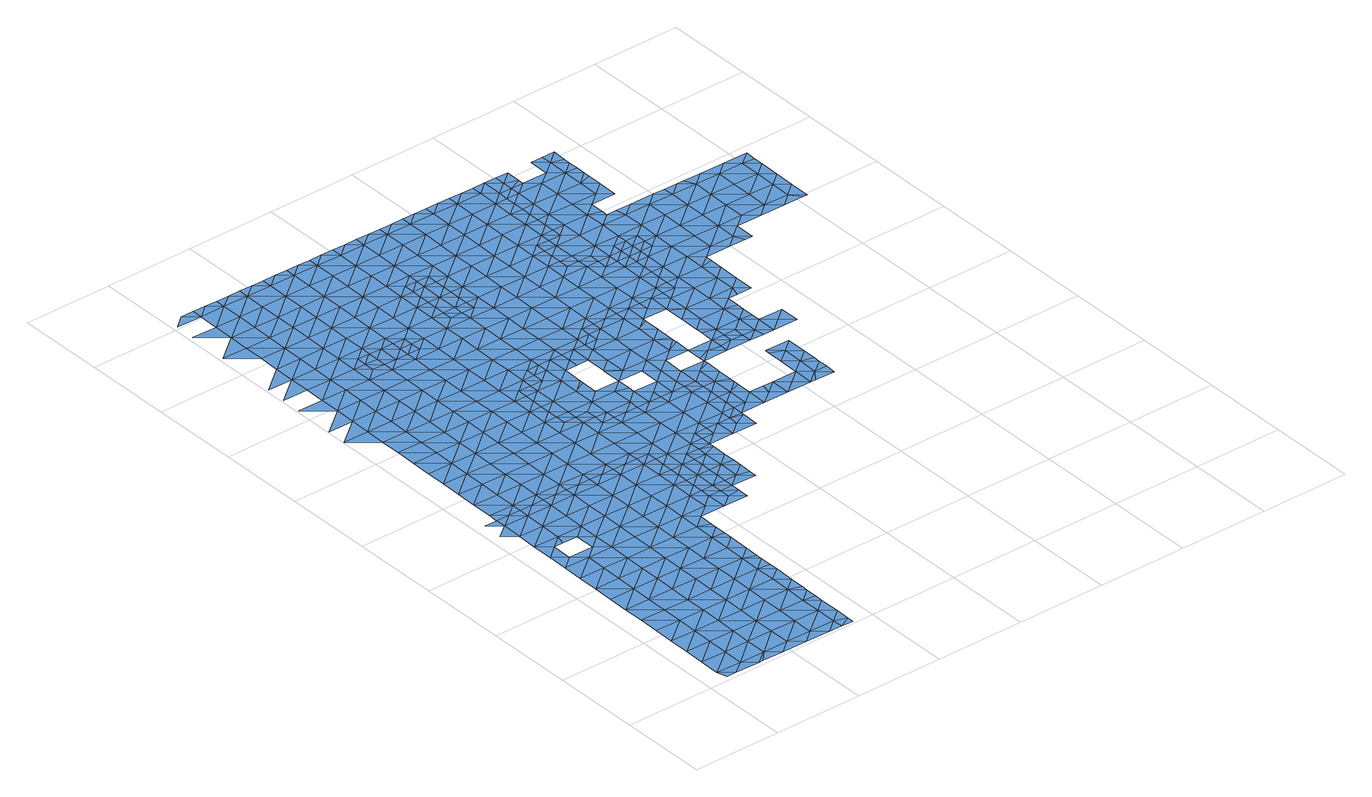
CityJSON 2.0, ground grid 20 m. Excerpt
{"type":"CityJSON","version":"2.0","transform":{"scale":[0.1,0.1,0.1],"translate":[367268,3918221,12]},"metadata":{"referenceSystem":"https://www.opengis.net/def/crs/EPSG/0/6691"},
"CityObjects":{
"waterbody1":{"type":"WaterBody","attributes":{"name":"9","class":"1140","function":"1","WaterBodyRiverFloodingRiskAttribute.description":"5","WaterBodyRiverFloodingRiskAttribute.rankOrg":"1","WaterBodyRiverFloodingRiskAttribute.adminType":"2","WaterBodyRiverFloodingRiskAttribute.scale":"L1"},"geometry":[{"type":"MultiSurface","lod":"1","boundaries":[[[0,1,2]],[[3,4,0]],[[5,3,0]],[[0,2,5]],[[6,7,4]],[[3,6,4]],[[8,9,7]],[[2,10,5]],[[6,8,7]],[[11,12,9]],[[13,3,5]],[[14,13,5]],[[15,14,10]],[[11,9,8]],[[5,10,14]],[[16,12,11]],[[17,6,3]],[[16,18,19]],[[18,16,11]],[[15,20,14]],[[17,3,13]],[[8,6,17]],[[21,11,8]],[[19,18,22]],[[23,19,24]],[[24,19,22]],[[25,23,24]],[[26,13,14]],[[27,8,17]],[[25,28,29]],[[30,26,14]],[[21,8,27]],[[14,20,30]],[[18,11,21]],[[31,17,13]],[[32,25,24]],[[33,34,29]],[[22,18,35]],[[34,36,37]],[[28,25,32]],[[35,18,21]],[[35,38,22]],[[22,39,24]],[[30,20,40]],[[31,13,26]],[[27,17,31]],[[41,21,27]],[[29,28,33]],[[42,37,43]],[[36,34,33]],[[37,36,43]],[[24,44,32]],[[45,46,47]],[[39,22,38]],[[48,27,31]],[[30,49,26]],[[32,50,28]],[[42,51,47]],[[52,53,45]],[[33,54,36]],[[41,27,48]],[[30,40,55]],[[35,21,41]],[[44,24,39]],[[42,43,56]],[[57,56,43]],[[47,58,45]],[[59,52,45]],[[31,26,49]],[[30,55,49]],[[33,28,50]],[[60,48,31]],[[51,42,56]],[[61,35,41]],[[51,58,47]],[[32,44,50]],[[38,35,62]],[[55,40,63]],[[62,35,61]],[[57,64,56]],[[65,31,49]],[[33,66,54]],[[67,41,48]],[[66,33,50]],[[39,38,68]],[[59,45,58]],[[60,31,65]],[[68,38,62]],[[69,61,41]],[[64,70,56]],[[55,71,49]],[[56,70,51]],[[54,72,64]],[[44,39,73]],[[74,59,58]],[[72,54,66]],[[67,48,60]],[[55,63,75]],[[73,39,68]],[[50,44,73]],[[49,71,65]],[[76,75,63]],[[50,77,66]],[[70,78,51]],[[79,74,58]],[[70,64,72]],[[69,41,67]],[[55,75,71]],[[78,80,51]],[[81,72,66]],[[65,82,60]],[[62,61,83]],[[50,73,77]],[[58,51,80]],[[84,82,65]],[[83,61,69]],[[68,62,83]],[[60,82,67]],[[65,71,84]],[[75,76,85]],[[86,71,75]],[[66,77,87]],[[79,58,80]],[[85,76,88]],[[86,75,85]],[[81,66,87]],[[81,89,72]],[[90,69,67]],[[68,83,91]],[[73,68,92]],[[70,72,89]],[[93,79,80]],[[94,71,86]],[[92,68,91]],[[77,73,92]],[[84,71,94]],[[95,67,82]],[[89,96,70]],[[97,83,69]],[[98,87,77]],[[99,80,78]],[[78,70,96]],[[84,100,82]],[[101,84,94]],[[90,67,95]],[[98,81,87]],[[100,84,101]],[[93,80,102]],[[100,103,82]],[[77,92,104]],[[103,105,82]],[[97,69,90]],[[91,83,97]],[[98,77,104]],[[95,82,105]],[[99,78,96]],[[80,99,102]],[[106,89,81]],[[98,107,81]],[[108,95,105]],[[90,95,108]],[[92,109,104]],[[91,97,110]],[[92,91,109]],[[89,111,96]],[[112,102,99]],[[90,113,97]],[[114,90,108]],[[106,111,89]],[[111,99,96]],[[91,110,109]],[[81,107,106]],[[90,114,113]],[[104,115,98]],[[116,112,99]],[[97,117,110]],[[97,113,118]],[[117,97,118]],[[119,107,98]],[[104,109,120]],[[117,121,110]],[[110,121,109]],[[104,120,115]],[[116,99,122]],[[107,123,106]],[[124,120,109]],[[99,111,122]],[[125,109,121]],[[98,115,119]],[[109,125,124]],[[124,126,120]],[[127,116,122]],[[120,128,115]],[[123,107,119]],[[129,122,111]],[[120,126,128]],[[111,106,130]],[[122,131,127]],[[106,123,130]],[[129,131,122]],[[115,128,132]],[[111,130,129]],[[119,115,133]],[[133,134,119]],[[115,132,133]],[[128,135,132]],[[123,119,134]],[[136,131,129]],[[130,123,134]],[[130,137,129]],[[135,138,132]],[[129,139,136]],[[133,132,138]],[[140,130,134]],[[137,139,129]],[[141,142,133]],[[133,142,134]],[[133,138,141]],[[130,140,137]],[[138,135,143]],[[144,145,134]],[[134,145,140]],[[144,134,142]],[[146,138,143]],[[147,139,137]],[[145,148,140]],[[143,135,149]],[[148,150,140]],[[140,150,137]],[[151,146,143]],[[137,152,147]],[[153,152,137]],[[151,143,149]],[[137,150,153]],[[154,146,151]]]}]},
"waterbody2":{"type":"WaterBody","attributes":{"name":"9","class":"1140","function":"1","WaterBodyRiverFloodingRiskAttribute.description":"5","WaterBodyRiverFloodingRiskAttribute.rankOrg":"2","WaterBodyRiverFloodingRiskAttribute.adminType":"2","WaterBodyRiverFloodingRiskAttribute.scale":"L1"},"geometry":[{"type":"MultiSurface","lod":"1","boundaries":[[[52,59,155]],[[155,156,157]],[[156,155,59]],[[156,59,74]],[[158,159,157]],[[157,156,158]],[[160,157,159]],[[74,79,156]],[[159,161,160]],[[162,160,161]],[[161,163,162]],[[164,156,79]],[[156,165,158]],[[166,162,163]],[[164,165,156]],[[167,166,163]],[[158,168,159]],[[163,169,167]],[[170,171,172]],[[164,79,93]],[[165,168,158]],[[168,161,159]],[[173,167,169]],[[170,172,174]],[[169,175,173]],[[93,102,164]],[[171,173,175]],[[176,174,177]],[[168,178,161]],[[161,179,163]],[[175,180,171]],[[178,179,161]],[[172,171,180]],[[164,181,165]],[[163,182,169]],[[180,183,172]],[[184,177,185]],[[186,181,164]],[[164,102,186]],[[179,182,163]],[[182,175,169]],[[183,187,172]],[[174,172,187]],[[102,112,186]],[[168,165,181]],[[188,180,175]],[[187,189,174]],[[181,190,168]],[[191,192,193]],[[182,188,175]],[[177,174,189]],[[112,116,186]],[[178,168,190]],[[189,194,177]],[[190,195,178]],[[196,193,197]],[[188,198,180]],[[180,199,183]],[[185,177,194]],[[179,178,195]],[[198,199,180]],[[200,181,186]],[[201,186,116]],[[195,202,179]],[[192,203,193]],[[179,204,182]],[[183,205,187]],[[192,185,203]],[[199,205,183]],[[206,190,181]],[[185,194,203]],[[182,207,188]],[[187,208,189]],[[201,116,127]],[[193,209,197]],[[210,211,212]],[[200,206,181]],[[206,195,190]],[[204,179,202]],[[186,201,200]],[[205,208,187]],[[208,194,189]],[[213,210,212]],[[214,211,197]],[[188,215,198]],[[193,203,216]],[[127,131,201]],[[217,202,195]],[[207,182,204]],[[218,203,194]],[[214,212,211]],[[193,216,209]],[[198,219,199]],[[220,221,213]],[[208,218,194]],[[222,200,201]],[[131,222,201]],[[215,188,207]],[[217,195,206]],[[223,204,202]],[[214,197,209]],[[212,224,213]],[[199,225,205]],[[218,226,203]],[[203,227,216]],[[228,229,230]],[[214,224,212]],[[231,223,202]],[[219,198,215]],[[231,202,217]],[[136,222,131]],[[226,227,203]],[[232,207,204]],[[222,233,200]],[[200,234,206]],[[235,209,216]],[[224,236,213]],[[233,234,200]],[[234,217,206]],[[237,228,230]],[[223,232,204]],[[232,215,207]],[[225,199,219]],[[208,205,225]],[[227,235,216]],[[225,238,208]],[[136,139,222]],[[220,213,239]],[[220,240,230]],[[241,237,230]],[[242,219,215]],[[218,243,226]],[[218,208,238]],[[214,209,235]],[[239,213,236]],[[234,244,217]],[[217,245,231]],[[214,246,224]],[[247,227,226]],[[139,248,222]],[[249,247,226]],[[222,248,233]],[[218,250,243]],[[249,226,243]],[[242,215,232]],[[251,246,214]],[[252,225,219]],[[231,253,223]],[[251,214,235]],[[220,239,240]],[[218,238,250]],[[138,146,141]],[[241,230,240]],[[224,254,236]],[[255,252,219]],[[252,238,225]],[[217,244,245]],[[147,248,139]],[[141,256,142]],[[223,253,232]],[[255,219,242]],[[248,257,233]],[[233,258,234]],[[259,243,250]],[[260,227,247]],[[141,146,256]],[[261,241,240]],[[262,250,238]],[[231,245,253]],[[260,263,227]],[[144,264,145]],[[232,265,242]],[[254,224,246]],[[264,142,256]],[[144,142,264]],[[234,266,244]],[[253,265,232]],[[146,154,256]],[[235,227,263]],[[244,267,245]],[[147,152,248]],[[239,236,268]],[[264,269,145]],[[240,270,261]],[[233,257,258]],[[247,271,260]],[[148,269,150]],[[259,250,272]],[[242,273,255]],[[154,274,256]],[[268,236,254]],[[275,264,256]],[[262,238,252]],[[148,145,269]],[[265,273,242]],[[276,246,251]],[[267,277,245]],[[251,235,278]],[[277,279,245]],[[245,279,253]],[[240,239,280]],[[244,266,267]],[[152,281,248]],[[275,256,274]],[[234,258,266]],[[271,282,260]],[[153,283,152]],[[280,239,268]],[[284,250,262]],[[240,280,270]],[[153,150,283]],[[235,263,278]],[[272,250,284]],[[273,285,255]],[[255,286,252]],[[279,287,253]],[[288,289,264]],[[264,289,269]],[[150,269,283]],[[257,248,281]],[[287,290,253]],[[264,275,288]],[[253,290,265]],[[283,281,152]],[[286,262,252]],[[257,291,258]],[[276,251,278]],[[276,292,246]],[[281,291,257]],[[293,283,269]],[[294,267,266]],[[295,263,260]],[[296,268,254]],[[290,297,265]],[[298,293,269]],[[299,272,284]],[[258,300,266]],[[254,246,292]],[[297,301,265]],[[269,289,298]],[[265,301,273]],[[302,270,280]],[[303,284,262]],[[304,294,266]],[[255,285,286]],[[260,282,305]],[[291,306,258]],[[300,304,266]],[[286,303,262]],[[307,299,284]],[[258,306,300]],[[280,308,302]],[[304,309,294]],[[310,281,283]],[[305,282,311]],[[301,312,273]],[[295,260,305]],[[278,263,295]],[[313,283,293]],[[296,254,292]],[[280,268,296]],[[314,307,284]],[[273,315,285]],[[278,316,276]],[[313,310,283]],[[296,317,280]],[[318,291,281]],[[311,319,305]],[[320,316,278]],[[314,284,303]],[[321,300,306]],[[322,312,301]],[[280,317,308]],[[320,278,295]],[[323,292,276]],[[285,324,286]],[[313,293,325]],[[310,318,281]],[[326,327,307]],[[328,295,305]],[[273,312,315]],[[316,323,276]],[[286,324,303]],[[306,329,321]],[[326,319,327]],[[328,305,319]],[[325,330,313]],[[306,291,318]],[[331,308,317]],[[322,332,312]],[[307,314,326]],[[285,315,324]],[[296,292,323]],[[333,314,303]],[[330,334,313]],[[324,335,303]],[[332,336,312]],[[334,337,313]],[[295,338,320]],[[328,319,326]],[[296,339,317]],[[306,340,329]],[[336,341,312]],[[312,341,315]],[[317,342,331]],[[310,313,337]],[[340,306,318]],[[343,338,295]],[[344,326,314]],[[343,295,328]],[[345,296,323]],[[341,346,315]],[[315,346,324]],[[303,335,333]],[[347,329,340]],[[317,339,342]],[[326,344,328]],[[316,348,323]],[[296,345,339]],[[316,320,348]],[[349,340,318]],[[310,337,350]],[[318,310,349]],[[324,351,335]],[[352,347,340]],[[314,333,344]],[[353,346,341]],[[320,338,348]],[[346,351,324]],[[354,345,323]],[[328,355,343]],[[337,356,350]],[[348,357,323]],[[358,342,339]],[[310,350,349]],[[359,352,340]],[[360,328,344]],[[351,361,335]],[[362,339,345]],[[343,363,338]],[[356,364,350]],[[339,365,358]],[[353,366,346]],[[355,328,360]],[[355,363,343]],[[354,323,357]],[[340,349,359]],[[333,367,344]],[[338,363,348]],[[333,335,367]],[[344,368,360]],[[369,349,350]],[[366,370,346]],[[346,370,351]],[[362,345,354]],[[335,361,367]],[[371,352,359]],[[339,362,365]],[[372,369,350]],[[350,364,372]],[[373,374,360]],[[360,374,355]],[[375,359,349]],[[373,360,368]],[[351,376,361]],[[368,344,377]],[[344,367,377]],[[372,364,378]],[[348,363,379]],[[357,348,380]],[[374,381,355]],[[382,363,355]],[[383,365,362]],[[370,366,384]],[[371,359,385]],[[381,382,355]],[[380,348,379]],[[377,386,368]],[[376,351,370]],[[354,387,362]],[[361,388,367]],[[354,357,387]],[[378,389,372]],[[384,390,370]],[[349,369,375]],[[391,392,363]],[[363,392,379]],[[393,389,378]],[[385,359,375]],[[391,363,382]],[[394,361,376]],[[367,388,377]],[[383,362,395]],[[357,380,387]],[[396,386,377]],[[389,397,372]],[[372,397,369]],[[390,398,370]],[[361,394,388]],[[399,385,375]],[[362,400,395]],[[392,401,379]],[[402,396,377]],[[400,362,387]],[[388,402,377]],[[403,404,369]],[[379,405,380]],[[369,397,403]],[[376,370,398]],[[406,394,376]],[[375,369,404]],[[407,399,375]],[[401,405,379]],[[408,395,400]],[[398,390,409]],[[375,404,407]],[[392,410,401]],[[387,380,405]],[[402,411,396]],[[399,407,412]],[[376,398,406]],[[411,413,414]],[[414,396,411]],[[415,408,400]],[[416,417,394]],[[409,418,398]],[[410,419,401]],[[388,417,402]],[[411,420,413]],[[421,387,405]],[[394,406,416]],[[388,394,417]],[[422,415,400]],[[423,413,420]],[[400,387,422]],[[418,409,424]],[[418,425,398]],[[426,423,420]],[[406,398,425]],[[419,427,401]],[[428,411,402]],[[401,427,405]],[[387,421,422]],[[429,419,430]],[[430,426,429]],[[426,420,429]],[[431,416,406]],[[432,402,417]],[[411,428,420]],[[429,427,419]],[[433,415,422]],[[431,417,416]],[[406,425,434]],[[402,432,428]],[[405,427,435]],[[421,405,436]],[[437,433,422]],[[434,425,438]],[[431,406,434]],[[439,432,417]],[[440,420,428]],[[441,427,429]],[[405,435,436]],[[429,420,442]],[[422,421,443]],[[438,444,434]],[[443,421,436]],[[420,440,442]],[[417,431,439]],[[437,422,443]],[[445,446,432]],[[444,447,434]],[[446,440,428]],[[441,429,442]],[[435,427,441]],[[448,431,434]],[[432,439,445]],[[428,432,446]],[[441,449,435]],[[450,437,443]],[[448,439,431]],[[451,443,436]],[[452,442,440]],[[436,435,451]],[[453,450,443]],[[447,444,454]],[[452,441,442]],[[434,447,448]],[[455,445,439]],[[435,449,451]],[[440,446,456]],[[454,457,447]],[[458,455,439]],[[452,440,456]],[[458,439,448]],[[443,459,453]],[[460,446,445]],[[461,449,441]],[[452,462,441]],[[443,451,459]],[[455,460,445]],[[457,463,447]],[[464,456,446]],[[465,453,459]],[[460,464,446]],[[461,441,462]],[[448,466,458]],[[448,447,466]],[[451,467,459]],[[451,449,467]],[[459,468,465]],[[457,469,463]],[[467,449,461]],[[447,463,466]],[[452,456,470]],[[467,471,459]],[[455,472,460]],[[469,473,463]],[[456,464,470]],[[474,461,462]],[[458,466,475]],[[455,458,476]],[[468,459,471]],[[462,452,477]],[[472,478,460]],[[478,479,460]],[[460,479,464]],[[455,476,472]],[[477,452,470]],[[480,466,463]],[[458,475,476]],[[481,463,473]],[[461,482,467]],[[483,468,471]],[[481,480,463]],[[484,485,464]],[[464,485,470]],[[464,479,484]],[[466,480,475]],[[486,481,473]],[[462,477,474]],[[487,472,476]],[[467,488,471]],[[475,489,476]],[[485,490,470]],[[483,471,491]],[[492,477,470]],[[493,487,476]],[[461,474,482]],[[486,494,481]],[[475,495,489]],[[476,489,493]],[[493,496,487]],[[488,467,482]],[[475,480,495]],[[494,497,481]],[[491,471,488]],[[497,498,481]],[[485,499,490]],[[492,470,490]],[[474,477,492]],[[480,481,498]],[[500,482,474]],[[501,489,495]],[[492,502,474]],[[503,491,488]],[[504,505,480]],[[504,480,498]],[[499,506,490]],[[500,488,482]],[[495,480,505]],[[507,501,495]],[[508,492,490]],[[488,509,503]],[[510,508,490]],[[495,505,511]],[[490,506,510]],[[507,495,511]],[[474,502,500]],[[512,513,492]],[[512,492,508]],[[488,514,509]],[[502,492,513]],[[514,488,500]],[[515,516,502]],[[502,513,515]],[[500,502,516]],[[517,509,514]],[[516,518,500]],[[518,519,500]],[[500,519,514]],[[514,520,517]],[[519,520,514]],[[521,522,519]],[[519,522,520]],[[523,520,522]],[[521,524,522]],[[521,525,524]],[[523,522,526]],[[526,522,524]]]}]},
"waterbody3":{"type":"WaterBody","attributes":{"name":"9","class":"1140","function":"1","WaterBodyRiverFloodingRiskAttribute.description":"5","WaterBodyRiverFloodingRiskAttribute.rankOrg":"1","WaterBodyRiverFloodingRiskAttribute.adminType":"2","WaterBodyRiverFloodingRiskAttribute.scale":"L1"},"geometry":[{"type":"MultiSurface","lod":"1","boundaries":[[[294,277,267]],[[277,527,279]],[[277,294,527]],[[527,528,279]],[[287,528,290]],[[287,279,528]],[[294,309,527]],[[528,529,290]],[[529,301,297]],[[297,290,529]],[[309,530,527]],[[527,530,528]],[[321,531,300]],[[531,309,304]],[[322,301,529]],[[304,300,531]],[[531,530,309]],[[530,532,528]],[[528,533,529]],[[529,332,322]],[[321,329,531]],[[533,332,529]],[[534,530,531]],[[329,534,531]],[[528,532,533]],[[532,530,535]],[[533,536,332]],[[336,332,536]],[[336,353,341]],[[329,347,534]],[[530,537,535]],[[538,532,535]],[[533,532,539]],[[353,336,536]],[[530,534,537]],[[539,532,538]],[[539,540,533]],[[347,352,534]],[[536,533,540]],[[536,366,353]],[[541,535,537]],[[542,534,352]],[[366,536,540]],[[537,534,542]],[[542,543,537]],[[543,541,537]],[[544,542,352]],[[371,544,352]],[[366,540,545]],[[540,546,545]],[[384,366,545]],[[371,385,544]],[[547,542,544]],[[546,548,545]],[[549,550,551]],[[545,390,384]],[[549,541,550]],[[390,545,548]],[[544,385,547]],[[552,551,550]],[[548,551,552]],[[550,541,553]],[[554,548,552]],[[547,385,555]],[[555,385,399]],[[390,548,554]],[[556,552,550]],[[389,557,397]],[[389,393,557]],[[558,550,553]],[[409,390,554]],[[559,547,555]],[[560,557,393]],[[553,547,559]],[[399,412,555]],[[558,556,550]],[[556,554,552]],[[403,397,561]],[[558,553,559]],[[397,557,561]],[[404,403,561]],[[409,554,424]],[[559,555,562]],[[563,412,407]],[[555,412,562]],[[407,404,563]],[[564,565,559]],[[404,561,563]],[[564,559,562]],[[561,557,566]],[[557,560,566]],[[558,559,565]],[[567,554,556]],[[424,554,567]],[[562,412,568]],[[561,569,563]],[[412,563,568]],[[570,561,566]],[[561,570,569]],[[566,560,571]],[[572,424,567]],[[418,424,572]],[[573,571,560]],[[563,574,568]],[[575,563,569]],[[425,418,572]],[[576,577,558]],[[577,567,556]],[[558,565,576]],[[574,563,575]],[[578,566,571]],[[556,558,577]],[[562,568,579]],[[438,425,572]],[[574,580,568]],[[581,572,567]],[[582,578,571]],[[579,568,580]],[[573,582,571]],[[572,444,438]],[[576,565,583]],[[567,577,584]],[[583,585,576]],[[585,586,576]],[[573,587,582]],[[577,576,586]],[[567,584,581]],[[444,572,581]],[[588,587,573]],[[589,577,586]],[[590,577,589]],[[584,577,590]],[[454,444,581]],[[590,591,584]],[[592,582,587]],[[581,584,593]],[[593,584,591]],[[581,457,454]],[[592,587,588]],[[581,593,457]],[[594,595,588]],[[595,592,588]],[[593,596,457]],[[597,592,595]],[[598,599,600]],[[593,601,596]],[[469,457,596]],[[602,592,597]],[[598,603,599]],[[595,594,604]],[[603,605,599]],[[604,606,595]],[[607,597,595]],[[608,609,610]],[[473,469,596]],[[608,602,609]],[[611,600,599]],[[606,607,595]],[[602,597,609]],[[612,600,611]],[[601,473,596]],[[605,613,599]],[[614,615,612]],[[616,609,597]],[[615,614,601]],[[614,612,611]],[[617,616,597]],[[617,597,607]],[[618,610,609]],[[619,473,601]],[[620,611,599]],[[614,619,601]],[[621,613,622]],[[623,599,613]],[[622,624,621]],[[618,609,616]],[[620,614,611]],[[624,625,621]],[[472,487,478]],[[486,473,619]],[[623,613,621]],[[478,626,479]],[[620,599,623]],[[625,627,621]],[[478,487,626]],[[620,628,614]],[[629,623,621]],[[627,629,621]],[[619,494,486]],[[484,630,485]],[[484,479,630]],[[479,626,630]],[[487,496,626]],[[619,614,631]],[[632,620,623]],[[499,485,630]],[[633,632,623]],[[631,614,628]],[[623,629,633]],[[634,629,627]],[[635,630,626]],[[496,635,626]],[[494,619,631]],[[636,628,620]],[[493,637,496]],[[493,489,637]],[[638,636,620]],[[638,620,632]],[[489,501,637]],[[499,630,506]],[[637,635,496]],[[639,494,631]],[[497,494,639]],[[634,627,640]],[[641,629,634]],[[498,497,639]],[[501,642,637]],[[506,630,643]],[[644,498,639]],[[630,635,643]],[[504,498,644]],[[505,504,644]],[[642,501,507]],[[641,634,640]],[[637,645,635]],[[628,636,646]],[[631,628,647]],[[645,637,642]],[[648,508,510]],[[511,505,649]],[[511,650,507]],[[648,506,643]],[[510,506,648]],[[636,651,646]],[[505,644,649]],[[647,628,646]],[[639,631,647]],[[645,652,635]],[[653,643,635]],[[650,511,649]],[[654,508,648]],[[512,508,654]],[[513,512,654]],[[646,651,655]],[[656,648,643]],[[639,647,657]],[[644,639,658]],[[659,647,646]],[[649,660,650]],[[515,513,661]],[[652,645,662]],[[659,646,655]],[[513,654,661]],[[516,515,661]],[[656,654,648]],[[639,657,658]],[[635,652,653]],[[663,660,649]],[[661,664,516]],[[649,644,663]],[[659,665,647]],[[647,665,657]],[[518,516,664]],[[518,521,519]],[[663,644,658]],[[662,666,652]],[[656,643,653]],[[667,658,657]],[[521,518,664]],[[668,667,657]],[[668,657,665]],[[669,653,652]],[[663,670,660]],[[671,654,656]],[[672,664,661]],[[673,670,666]],[[669,652,666]],[[673,660,670]],[[661,654,674]],[[675,656,653]],[[521,664,525]],[[654,671,674]],[[676,675,653]],[[669,676,653]],[[669,666,670]],[[663,658,677]],[[678,656,675]],[[658,667,677]],[[663,679,670]],[[671,656,680]],[[680,656,678]],[[661,674,672]],[[525,664,672]],[[680,681,671]],[[682,669,670]],[[671,681,674]],[[667,683,677]],[[663,677,679]],[[684,675,676]],[[685,672,674]],[[670,679,686]],[[676,687,684]],[[669,688,676]],[[681,689,674]],[[525,672,690]],[[682,688,669]],[[670,686,682]],[[691,677,683]],[[677,692,679]],[[685,690,672]],[[680,693,681]],[[691,692,677]],[[676,688,687]],[[674,689,685]],[[694,689,681]],[[686,679,692]],[[691,683,695]],[[694,681,693]],[[696,682,686]],[[690,697,698]],[[688,699,687]],[[700,696,686]],[[696,688,682]],[[690,685,697]],[[701,702,689]],[[701,689,694]],[[703,691,695]],[[685,689,702]],[[686,692,700]],[[703,704,691]],[[705,698,697]],[[702,706,685]],[[707,697,685]],[[691,704,692]],[[706,707,685]],[[696,708,688]],[[709,705,697]],[[710,709,697]],[[704,711,692]],[[710,697,707]],[[699,688,708]],[[700,692,712]],[[700,713,696]],[[714,699,708]],[[715,711,704]],[[712,692,711]],[[712,713,700]],[[696,716,708]],[[713,716,696]],[[714,708,717]],[[708,716,717]],[[715,718,711]],[[711,718,712]],[[717,716,719]],[[713,712,720]],[[720,712,718]],[[715,721,718]],[[720,722,713]],[[713,723,716]],[[719,716,724]],[[722,723,713]],[[724,716,723]],[[718,725,720]],[[718,721,726]],[[720,727,722]],[[723,728,724]],[[725,727,720]],[[727,723,722]],[[718,726,725]],[[721,729,726]],[[727,730,723]],[[726,729,731]],[[731,732,726]],[[726,732,725]],[[728,723,730]],[[733,727,725]],[[725,732,733]],[[734,730,727]],[[730,735,728]],[[733,734,727]],[[736,730,734]],[[730,736,735]]]}]},
"waterbody4":{"type":"WaterBody","attributes":{"name":"9","class":"1140","function":"1","WaterBodyRiverFloodingRiskAttribute.description":"5","WaterBodyRiverFloodingRiskAttribute.rankOrg":"1","WaterBodyRiverFloodingRiskAttribute.adminType":"2","WaterBodyRiverFloodingRiskAttribute.scale":"L1"},"geometry":[{"type":"MultiSurface","lod":"1","boundaries":[[[249,259,737]],[[271,249,737]],[[271,247,249]],[[311,282,738]],[[282,272,738]],[[737,272,282]],[[738,272,299]],[[299,327,738]],[[243,259,249]],[[327,299,307]],[[259,272,737]],[[319,311,738]],[[319,738,327]],[[271,737,282]]]}]},
"waterbody5":{"type":"WaterBody","attributes":{"name":"9","class":"1140","function":"1","WaterBodyRiverFloodingRiskAttribute.description":"5","WaterBodyRiverFloodingRiskAttribute.rankOrg":"1","WaterBodyRiverFloodingRiskAttribute.adminType":"2","WaterBodyRiverFloodingRiskAttribute.scale":"L1"},"geometry":[{"type":"MultiSurface","lod":"1","boundaries":[[[739,740,741]],[[741,740,742]],[[743,330,325]],[[740,275,274]],[[298,289,744]],[[325,293,744]],[[745,746,747]],[[275,740,747]],[[740,154,742]],[[288,275,747]],[[288,747,289]],[[289,747,744]],[[274,154,740]],[[744,747,746]],[[746,743,744]],[[744,743,325]],[[293,298,744]],[[739,745,747]],[[739,747,740]]]}]},
"waterbody6":{"type":"WaterBody","attributes":{"name":"9","class":"1140","function":"1","WaterBodyRiverFloodingRiskAttribute.description":"5","WaterBodyRiverFloodingRiskAttribute.rankOrg":"1","WaterBodyRiverFloodingRiskAttribute.adminType":"2","WaterBodyRiverFloodingRiskAttribute.scale":"L1"},"geometry":[{"type":"MultiSurface","lod":"1","boundaries":[[[356,337,748]],[[334,748,337]],[[749,748,330]],[[749,364,748]],[[750,751,749]],[[750,752,751]],[[334,330,748]],[[752,393,378]],[[364,749,751]],[[378,364,751]],[[356,748,364]],[[751,752,378]]]}]},
"waterbody7":{"type":"WaterBody","attributes":{"name":"9","class":"1140","function":"1","WaterBodyRiverFloodingRiskAttribute.description":"5","WaterBodyRiverFloodingRiskAttribute.rankOrg":"1","WaterBodyRiverFloodingRiskAttribute.adminType":"2","WaterBodyRiverFloodingRiskAttribute.scale":"L1"},"geometry":[{"type":"MultiSurface","lod":"1","boundaries":[[[413,753,754]],[[414,413,754]],[[396,414,754]],[[386,396,754]],[[419,410,755]],[[410,391,755]],[[391,410,392]],[[423,753,413]],[[755,753,426]],[[373,386,754]],[[430,419,755]],[[391,382,755]],[[754,753,374]],[[368,386,373]],[[373,754,374]],[[381,374,753]],[[753,382,381]],[[755,382,753]],[[755,426,430]],[[423,426,753]]]}]},
"waterbody8":{"type":"WaterBody","attributes":{"name":"9","class":"1140","function":"1","WaterBodyRiverFloodingRiskAttribute.description":"5","WaterBodyRiverFloodingRiskAttribute.rankOrg":"1","WaterBodyRiverFloodingRiskAttribute.adminType":"2","WaterBodyRiverFloodingRiskAttribute.scale":"L1"},"geometry":[{"type":"MultiSurface","lod":"1","boundaries":[[[583,756,603]],[[579,756,757]],[[756,758,603]],[[756,579,759]],[[759,758,756]],[[757,756,583]]]}]},
"waterbody9":{"type":"WaterBody","attributes":{"name":"9","class":"1140","function":"1","WaterBodyRiverFloodingRiskAttribute.description":"5","WaterBodyRiverFloodingRiskAttribute.rankOrg":"2","WaterBodyRiverFloodingRiskAttribute.adminType":"2","WaterBodyRiverFloodingRiskAttribute.scale":"L1"},"geometry":[{"type":"MultiSurface","lod":"1","boundaries":[[[605,603,760]],[[613,605,622]],[[605,760,622]],[[760,624,622]],[[759,624,760]],[[758,759,760]],[[758,760,603]]]}]},
"waterbody10":{"type":"WaterBody","attributes":{"name":"9","class":"1140","function":"1","WaterBodyRiverFloodingRiskAttribute.description":"5","WaterBodyRiverFloodingRiskAttribute.rankOrg":"2","WaterBodyRiverFloodingRiskAttribute.adminType":"2","WaterBodyRiverFloodingRiskAttribute.scale":"L1"},"geometry":[{"type":"MultiSurface","lod":"1","boundaries":[[[642,507,761]],[[761,507,650]],[[660,673,650]],[[673,666,761]],[[761,666,662]],[[662,642,761]],[[642,662,645]],[[650,673,761]]]}]}
},
"vertices":[
[44,34,5],[51,11,5],[72,11,5],[102,79,5],[45,80,5],[101,33,5],[102,126,5],[46,127,5],[103,172,5],[46,173,5],[129,10,5],[104,218,5],[47,219,5],[158,79,5],[158,32,5],[138,10,5],[48,265,5],[159,125,5],[104,264,5],[48,311,5],[186,9,5],[161,217,5],[105,311,5],[49,358,5],[106,357,5],[50,404,5],[215,78,5],[160,171,5],[107,449,5],[50,450,5],[215,32,5],[216,124,5],[107,403,5],[108,495,5],[51,496,5],[161,263,5],[80,519,5],[52,542,5],[162,310,5],[163,356,5],[243,8,5],[217,216,5],[52,589,5],[81,565,5],[163,402,5],[54,681,5],[25,658,5],[53,635,5],[217,170,5],[272,77,5],[164,448,5],[110,634,5],[54,704,5],[26,705,5],[137,518,5],[271,31,5],[109,588,5],[102,565,5],[111,680,5],[83,704,5],[273,169,5],[218,263,5],[219,309,5],[299,7,5],[137,564,5],[273,123,5],[165,495,5],[274,216,5],[219,355,5],[275,262,5],[166,587,5],[329,76,5],[165,541,5],[220,401,5],[111,703,5],[328,30,5],[330,7,5],[221,448,5],[167,633,5],[139,703,5],[167,679,5],[222,540,5],[330,169,5],[275,308,5],[329,122,5],[356,20,5],[357,53,5],[221,494,5],[356,6,5],[223,586,5],[331,261,5],[276,354,5],[277,400,5],[168,703,5],[357,99,5],[331,215,5],[223,632,5],[332,307,5],[278,493,5],[224,679,5],[358,145,5],[358,118,5],[196,702,5],[358,159,5],[277,447,5],[359,191,5],[280,585,5],[279,539,5],[360,237,5],[334,400,5],[333,353,5],[280,632,5],[224,702,5],[360,284,5],[360,257,5],[335,492,5],[253,701,5],[361,330,5],[360,297,5],[336,538,5],[334,446,5],[362,376,5],[281,678,5],[336,584,5],[362,422,5],[362,396,5],[362,436,5],[281,701,5],[363,469,5],[338,677,5],[337,631,5],[310,700,5],[392,491,5],[392,537,5],[393,584,5],[420,468,5],[338,700,5],[394,676,5],[420,514,5],[366,700,5],[394,630,5],[421,537,5],[421,560,5],[448,490,5],[421,583,5],[422,606,5],[449,513,5],[395,699,5],[422,629,5],[476,467,5],[422,653,5],[477,493,5],[423,699,5],[423,676,5],[477,513,5],
[55,727,5],[111,726,5],[55,774,5],[112,773,5],[113,819,5],[56,820,5],[113,865,5],[57,866,5],[114,911,5],[168,726,5],[169,772,5],[57,912,5],[58,958,5],[169,818,5],[115,958,5],[3,1098,5],[59,1051,5],[60,1097,5],[59,1005,5],[61,1143,5],[115,1004,5],[4,1144,5],[61,1189,5],[170,864,5],[171,910,5],[116,1050,5],[225,771,5],[171,957,5],[117,1096,5],[5,1237,5],[62,1236,5],[225,725,5],[117,1142,5],[172,1003,5],[118,1189,5],[226,817,5],[6,1283,5],[63,1282,5],[63,1328,5],[119,1235,5],[227,863,5],[7,1329,5],[64,1374,5],[173,1049,5],[174,1095,5],[282,770,5],[282,724,5],[228,910,5],[119,1281,5],[228,956,5],[174,1142,5],[283,816,5],[229,1002,5],[175,1188,5],[121,1373,5],[9,1468,5],[65,1421,5],[65,1467,5],[66,1513,5],[122,1420,5],[230,1048,5],[120,1327,5],[284,863,5],[176,1234,5],[230,1095,5],[67,1559,5],[10,1560,5],[338,723,5],[285,955,5],[122,1466,5],[231,1141,5],[176,1280,5],[177,1326,5],[39,1629,5],[11,1606,5],[68,1605,5],[284,909,5],[286,1001,5],[339,769,5],[340,816,5],[178,1373,5],[123,1512,5],[68,1629,5],[232,1187,5],[124,1558,5],[124,1605,5],[96,1628,5],[286,1047,5],[204,1257,5],[340,862,5],[341,908,5],[179,1465,5],[205,1303,5],[395,722,5],[205,1280,5],[232,1233,5],[178,1419,5],[288,1140,5],[342,954,5],[180,1511,5],[287,1094,5],[449,537,5],[396,768,5],[396,815,5],[233,1256,5],[234,1326,5],[125,1628,5],[288,1186,5],[234,1372,5],[450,583,5],[342,1000,5],[397,861,5],[369,884,5],[180,1558,5],[450,629,5],[153,1627,5],[233,1302,5],[261,1256,5],[343,1047,5],[478,536,5],[478,559,5],[236,1464,5],[369,908,5],[235,1418,5],[370,931,5],[181,1604,5],[452,721,5],[262,1302,5],[451,675,5],[289,1232,5],[344,1093,5],[344,1139,5],[370,954,5],[478,582,5],[479,605,5],[370,977,5],[453,768,5],[236,1510,5],[479,652,5],[397,884,5],[291,1371,5],[237,1557,5],[371,1000,5],[479,629,5],[289,1255,5],[425,837,5],[371,1023,5],[181,1627,5],[345,1185,5],[426,861,5],[290,1325,5],[453,814,5],[318,1255,5],[210,1626,5],[426,884,5],[509,721,5],[290,1302,5],[400,1046,5],[508,674,5],[346,1231,5],[401,1092,5],[293,1463,5],[238,1603,5],[509,767,5],[318,1301,5],[292,1417,5],[454,837,5],[400,1023,5],[293,1510,5],[401,1138,5],[508,651,5],[347,1278,5],[318,1278,5],[347,1324,5],[482,837,5],[536,651,5],[238,1626,5],[428,1022,5],[403,1231,5],[536,674,5],[402,1184,5],[428,1045,5],[537,697,5],[349,1416,5],[295,1602,5],[510,813,5],[429,1068,5],[267,1626,5],[348,1370,5],[403,1277,5],[294,1556,5],[457,1091,5],[510,836,5],[349,1463,5],[566,766,5],[565,720,5],[458,1137,5],[539,836,5],[457,1068,5],[351,1555,5],[405,1369,5],[565,697,5],[350,1509,5],[295,1625,5],[567,812,5],[404,1323,5],[459,1184,5],[351,1601,5],[405,1416,5],[593,696,5],[323,1625,5],[485,1068,5],[459,1230,5],[432,1300,5],[623,765,5],[514,1090,5],[567,835,5],[622,719,5],[432,1323,5],[433,1346,5],[623,811,5],[515,1137,5],[460,1276,5],[622,696,5],[406,1462,5],[407,1508,5],[433,1369,5],[433,1392,5],[352,1624,5],[514,1067,5],[595,835,5],[460,1299,5],[407,1554,5],[516,1229,5],[651,719,5],[542,1067,5],[434,1415,5],[434,1438,5],[650,695,5],[515,1183,5],[380,1624,5],[489,1299,5],[651,742,5],[571,1089,5],[624,834,5],[408,1600,5],[463,1461,5],[517,1275,5],[651,765,5],[652,788,5],[463,1507,5],[572,1136,5],[652,811,5],[408,1623,5],[570,1066,5],[462,1438,5],[517,1321,5],[652,834,5],[489,1345,5],[489,1322,5],[437,1623,5],[572,1182,5],[573,1228,5],[599,1089,5],[491,1437,5],[518,1368,5],[464,1553,5],[465,1600,5],[490,1368,5],[599,1066,5],[600,1112,5],[490,1391,5],[520,1460,5],[574,1321,5],[519,1414,5],[490,1414,5],[629,1181,5],[574,1274,5],[465,1623,5],[628,1135,5],[520,1506,5],[521,1552,5],[494,1622,5],[628,1112,5],[630,1227,5],[575,1367,5],[576,1459,5],[576,1413,5],[522,1599,5],[656,1111,5],[630,1274,5],[631,1320,5],[685,1134,5],[686,1180,5],[577,1505,5],[522,1622,5],[578,1552,5],[632,1412,5],[550,1621,5],[685,1111,5],[687,1273,5],[632,1366,5],[713,1110,5],[686,1226,5],[578,1598,5],[688,1319,5],[634,1505,5],[633,1458,5],[742,1133,5],[688,1365,5],[579,1621,5],[742,1179,5],[634,1551,5],[607,1621,5],[741,1110,5],[689,1411,5],[635,1597,5],[716,1295,5],[770,1110,5],[691,1504,5],[743,1226,5],[744,1272,5],[690,1458,5],[716,1318,5],[716,1342,5],[799,1179,5],[799,1132,5],[691,1550,5],[635,1620,5],[717,1365,5],[717,1388,5],[798,1109,5],[744,1295,5],[692,1596,5],[772,1248,5],[746,1410,5],[664,1620,5],[747,1457,5],[772,1271,5],[827,1109,5],[800,1225,5],[773,1295,5],[827,1132,5],[827,1155,5],[746,1387,5],[748,1549,5],[800,1248,5],[747,1503,5],[692,1619,5],[828,1178,5],[828,1201,5],[774,1387,5],[829,1247,5],[775,1433,5],[721,1619,5],[774,1410,5],[828,1224,5],[775,1456,5],[775,1479,5],[749,1595,5],[776,1502,5],[776,1526,5],[749,1618,5],[776,1549,5],[777,1572,5],[777,1618,5],[805,1571,5],[805,1594,5],[806,1618,5],[834,1584,5],[833,1571,5],[834,1617,5],
[398,907,5],[399,953,5],[399,1000,5],[455,906,5],[454,860,5],[455,953,5],[456,999,5],[511,859,5],[483,929,5],[457,1045,5],[511,905,5],[484,967,5],[484,975,5],[485,1021,5],[540,928,5],[539,882,5],[540,897,5],[567,858,5],[513,1044,5],[513,1021,5],[596,881,5],[541,1021,5],[541,971,5],[569,951,5],[541,974,5],[569,997,5],[597,927,5],[570,1043,5],[624,858,5],[626,996,5],[679,718,5],[626,950,5],[625,904,5],[707,695,5],[680,764,5],[653,880,5],[680,811,5],[653,881,5],[654,926,5],[708,741,5],[627,1042,5],[681,857,5],[708,787,5],[708,775,5],[736,717,5],[628,1089,5],[764,694,5],[709,833,5],[708,799,5],[682,949,5],[683,995,5],[741,740,5],[710,879,5],[710,869,5],[684,1088,5],[764,740,5],[710,926,5],[684,1042,5],[711,962,5],[711,972,5],[792,716,5],[820,693,5],[711,981,5],[712,1018,5],[712,1056,5],[821,739,5],[712,1064,5],[831,693,5],[849,716,5],[741,1087,5],[850,762,5],[768,957,5],[796,947,5],[768,971,5],[769,1063,5],[822,785,5],[767,925,5],[877,692,5],[795,924,5],[878,716,5],[878,738,5],[822,821,5],[851,808,5],[823,832,5],[797,994,5],[768,1017,5],[824,924,5],[797,1040,5],[769,1056,5],[879,784,5],[878,754,5],[879,831,5],[798,1086,5],[853,993,5],[852,900,5],[824,901,5],[853,947,5],[823,878,5],[856,877,5],[745,1318,5],[880,877,5],[854,1039,5],[881,923,5],[745,1364,5],[855,1085,5],[881,969,5],[881,943,5],[909,900,5],[801,1317,5],[882,1016,5],[801,1271,5],[882,987,5],[855,1132,5],[937,876,5],[937,922,5],[829,1271,5],[802,1363,5],[856,1178,5],[829,1294,5],[911,1038,5],[911,1084,5],[803,1410,5],[857,1224,5],[857,1247,5],[904,1015,5],[858,1316,5],[859,1363,5],[803,1456,5],[939,1015,5],[859,1409,5],[912,1131,5],[913,1177,5],[939,1061,5],[885,1247,5],[804,1502,5],[858,1293,5],[913,1223,5],[805,1548,5],[940,1107,5],[886,1293,5],[941,1153,5],[941,1137,5],[915,1316,5],[914,1269,5],[860,1455,5],[861,1547,5],[886,1270,5],[861,1501,5],[887,1385,5],[915,1362,5],[970,1176,5],[888,1400,5],[970,1222,5],[888,1431,5],[917,1454,5],[972,1315,5],[998,1153,5],[910,1385,5],[918,1547,5],[971,1268,5],[944,1384,5],[972,1361,5],[918,1500,5],[890,1570,5],[1026,1175,5],[1027,1221,5],[945,1431,5],[946,1477,5],[1037,1152,5],[1028,1314,5],[919,1593,5],[891,1616,5],[1001,1384,5],[1028,1268,5],[946,1510,5],[946,1523,5],[1054,1152,5],[1055,1198,5],[919,1616,5],[947,1545,5],[947,1569,5],[1029,1360,5],[948,1616,5],[947,1584,5],[1084,1221,5],[1084,1267,5],[1085,1313,5],[1027,1383,5],[1112,1197,5],[1086,1359,5],[1058,1383,5],[1140,1220,5],[1074,1383,5],[1141,1266,5],[1169,1196,5],[1142,1312,5],[1143,1358,5],[1114,1382,5],[1198,1265,5],[1197,1219,5],[1199,1311,5],[1171,1381,5],[1216,1196,5],[1199,1358,5],[1225,1195,5],[1226,1242,5],[1227,1288,5],[1227,1334,5],[1228,1380,5],[1228,1355,5],
[233,1279,5],[290,1279,5],
[535,558,5],[506,536,5],[534,529,5],[534,512,5],[536,640,5],[507,628,5],[535,579,5],[535,605,5],[507,582,5],
[565,674,5],[593,650,5],[649,649,5],[621,673,5],[650,688,5],
[461,1368,5],[461,1322,5],[462,1415,5],
[738,902,5],[710,890,5],[767,897,5],[766,879,5],
[795,901,5],
[857,1270,5]
]}
